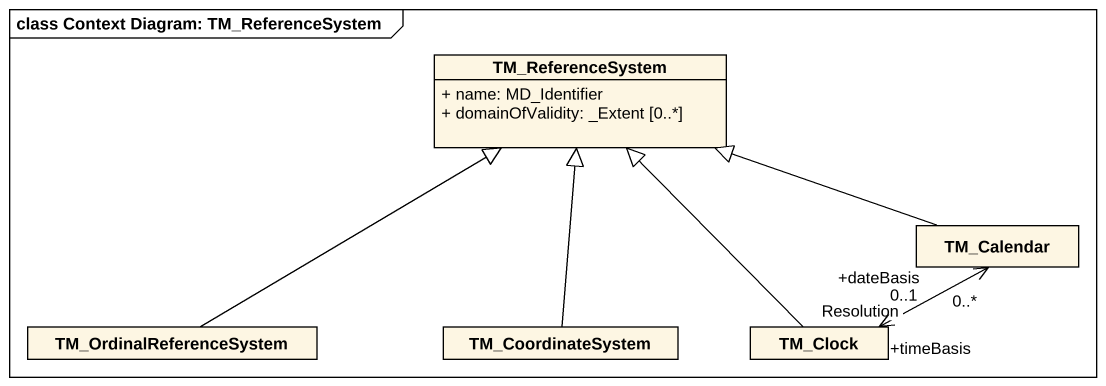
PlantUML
@startuml
mainframe class Context Diagram: TM_ReferenceSystem
hide circle
hide empty members
skinparam classAttributeIconSize 0
class TM_ReferenceSystem {
  + name: MD_Identifier
  + domainOfValidity: _Extent [0..*]
}
class TM_Calendar
class TM_OrdinalReferenceSystem
class TM_CoordinateSystem
class TM_Clock
TM_Calendar -left-|> TM_ReferenceSystem
TM_OrdinalReferenceSystem -right-|> TM_ReferenceSystem
TM_CoordinateSystem -up-|> TM_ReferenceSystem
TM_Clock -up-|> TM_ReferenceSystem
TM_Clock "+timeBasis\n0..1" <-right-> "+dateBasis\n0..*" TM_Calendar : Resolution
@enduml
